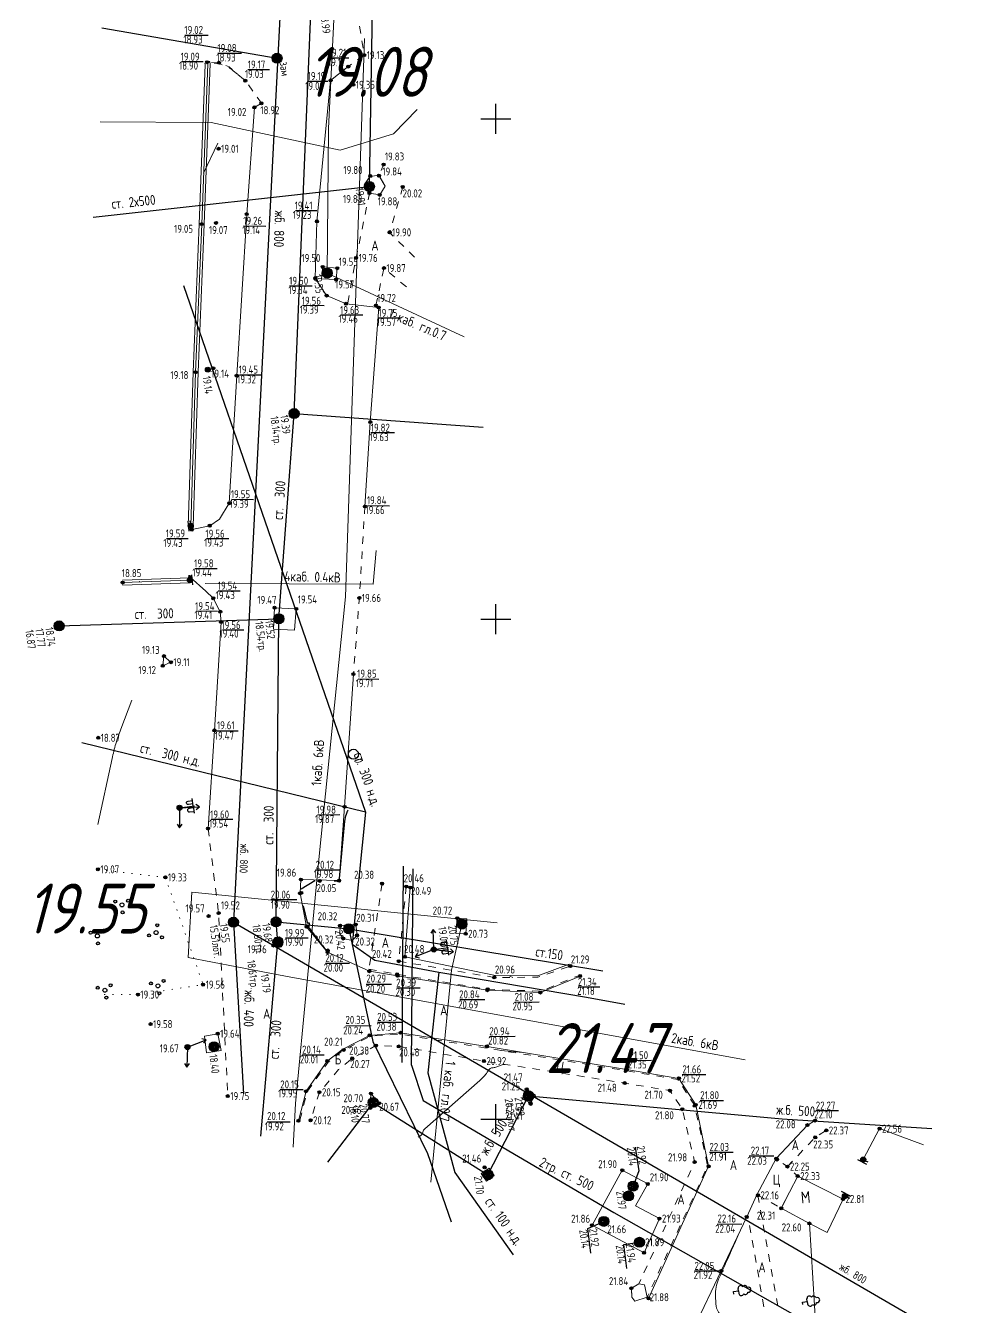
# Model space of a CAD drawing. Header units: metres. Extents: x -2 to 4153, y 0 to 2058.
# Drawn here: x 2545 to 2638.1, y 1587.5 to 1715.6 of the extents above; entities that cross this region are included whole.
import ezdxf

# ---------------------------------------------------------------- set-up
doc = ezdxf.new("R2010")
doc.units = ezdxf.units.M
doc.linetypes.add('g5_01_5x1_5', pattern=[1.5, 0.75, -0.75])
doc.linetypes.add('g5_366', pattern=[0.85, 0.1, -0.75])
for name, color, linetype, transparency in [('02_Сетка', 7, 'Continuous', 0.65), ('03_Здания и строения', 7, 'Continuous', 0.65), ('06_Инженерно-технические сооружения', 7, 'Continuous', 0.65), ('07_Объекты электропередачи', 7, 'Continuous', 0.65), ('10_Границы покрытий и угодий', 7, 'Continuous', 0.65), ('13_Растительность', 7, 'Continuous', 0.65), ('14_Ограждения', 7, 'Continuous', 0.65), ('19_Горизонтали', 7, 'Continuous', 0.65), ('30_Канализация', 7, 'Continuous', 0.65), ('31_Водопровод', 7, 'Continuous', 0.65), ('32_Теплосеть', 7, 'Continuous', 0.65), ('33_Газопровод', 7, 'Continuous', 0.65), ('35_Телефон', 7, 'Continuous', 0.65), ('37_Кабель низкого напряжения', 7, 'Continuous', 0.65), ('38_Кабели высокого напряжения', 7, 'Continuous', 0.65), ('44_Крышки колодцев', 7, 'Continuous', 0.65), ('45_Номера колодцев', 7, 'Continuous', 0.65), ('61_Отметки высоты поверхности', 7, 'Continuous', 0.65)]:
    doc.layers.add(name, color=color, linetype=linetype, transparency=transparency)
doc.layers.add('Вспомогательный текст', color=7, linetype='Continuous', plot=False)
doc.styles.add('LIKE11', font='GOST_0.TTF')
doc.styles.add('LIKE14', font='GOST_0.TTF')
doc.styles.add('LIKE17', font='GOST_0.TTF')
doc.styles.add('LIKE32', font='GOST_0.TTF')
doc.styles.add('Line_GUGK', font='GOST_0.TTF')
doc.styles.get("Standard").update_dxf_attribs({"font": '', "oblique": 15})
doc.styles.get('Standard').set_extended_font_data('GOST_type_A')
doc.linetypes.add('g5_119_1', pattern='A,4,-1,[31,GUGK_2005.shx,S=0.1,R=0,X=0,Y=0],0.35,[31,GUGK_2005.shx,S=0.08,R=0,X=0,Y=0],3.3,[31,GUGK_2005.shx,S=0.08,R=180,X=0,Y=0],0.35,[31,GUGK_2005.shx,S=0.1,R=180,X=0,Y=0],-1', length=10)
doc.linetypes.add('g5_119_3', pattern='A,4,-1,[31,GUGK_2005.shx,S=0.1,R=0,X=0,Y=0],4,[31,GUGK_2005.shx,S=0.1,R=180,X=0,Y=0],-1', length=10)
doc.linetypes.add('g5_121_kl', pattern='A,4,-0.4,["Кл",Line_GUGK,S=1,R=0,X=0,Y=-0.5],-2.2,12', length=18.6)
doc.linetypes.add('g5_122_g', pattern='A,1,-1,1.5,-0.4,["Г",Line_GUGK,S=1,R=0,X=0,Y=-0.5],-1.5,1.5,-1,4,-1,4,-1,3', length=20.9)
doc.linetypes.add('g5_122_k', pattern='A,1,-1,1.5,-0.4,["К",Line_GUGK,S=1,R=0,X=0,Y=-0.5],-1.5,1.5,-1,4,-1,4,-1,3', length=20.9)
doc.linetypes.add('g5_122_kl', pattern='A,1,-1,1.5,-0.4,["Кл",Line_GUGK,S=1,R=0,X=0,Y=-0.5],-2.4,1.5,-1,4,-1,4,-1,3', length=21.8)
doc.linetypes.add('g5_122_t', pattern='A,1,-1,1.5,-0.4,["Т",Line_GUGK,S=1,R=0,X=0,Y=-0.5],-1.5,1.5,-1,4,-1,4,-1,3', length=20.9)
doc.linetypes.add('g5_122_v', pattern='A,1,-1,1.5,-0.4,["В",Line_GUGK,S=1,R=0,X=0,Y=-0.5],-1.5,1.5,-1,4,-1,4,-1,3', length=20.9)
doc.linetypes.add('g5_133_t', pattern='A,2,[27,GUGK_2005.shx,S=0.4,R=0,X=0,Y=0],2,-1,2,[27,GUGK_2005.shx,S=0.4,R=0,X=0,Y=0],2,-1,2,[27,GUGK_2005.shx,S=0.4,R=0,X=0,Y=0],2,-0.1,["V",Line_GUGK,S=1,R=0,X=0,Y=-0.5],-1', length=15.1)
doc.linetypes.add('g5_397_1', pattern='A,0,-0.625,[39,GUGK_2005.shx,S=0.5,R=0,X=0.5,Y=0],-1.25,[24,GUGK_2005.shx,S=0.5,R=0,X=0.5,Y=0],-0.625', length=2.5)
doc.linetypes.add('g5_474_1a', pattern='A,1,-0.25,[28,GUGK_2005.shx,S=1,R=0,X=0,Y=0],-0.25,1', length=2.5)

# ---------------------------------------------------------------- blocks, each defined once
blk = doc.blocks.new('g5_395_1')
h = blk.add_hatch(color=0)
h.paths.add_polyline_path([(-0.15, 0.75, 1), (0.15, 0.75, 1)])
h.paths.add_polyline_path([(-0.5, -0.37, 1), (-0.8, -0.37, 1)])
h.paths.add_polyline_path([(0.8, -0.37, 1), (0.5, -0.37, 1)])
at = {"color": 0}
for centre, radius in [((0, 0), 0.2), ((0, 0.75), 0.15), ((-0.65, -0.37), 0.15), ((0.65, -0.37), 0.15)]:
    blk.add_circle(centre, radius, dxfattribs=at)
blk = doc.blocks.new('g5_115_1')
at = {"color": 0}
for points in [[(0, 0), (2, 0)], [(1.65, -0.25), (2, 0), (1.65, 0.25)]]:
    blk.add_lwpolyline(points, dxfattribs=at)
blk = doc.blocks.new('g5_117t')
h = blk.add_hatch(color=255)
h.paths.add_polyline_path([(-0.04, -0.04), (-0.46, -0.04, 0.367426), (-0.04, -0.46)])
h.paths.add_polyline_path([(0.04, -0.46, 0.367426), (0.46, -0.04), (0.04, -0.04)])
h.paths.add_polyline_path([(0.46, 0.04, 0.921954), (-0.46, 0.04)])
at = {"color": 0}
for points in [[(-0.5, 0), (0.5, 0)], [(0, -0.5), (0, 0)]]:
    blk.add_lwpolyline(points, dxfattribs=at)
blk.add_circle((0, 0), 0.5, dxfattribs=at)
blk = doc.blocks.new('g5_117sv')
h = blk.add_hatch(color=255)
h.paths.add_polyline_path([(-0.04, 0.46, 0.390634), (-0.46, 0, 0.11106), (-0.42, -0.2), (-0.04, 0.02)])
h.paths.add_polyline_path([(0.04, 0.02), (0.42, -0.2, 0.11106), (0.46, 0, 0.390634), (0.04, 0.46)])
h.paths.add_polyline_path([(-0.38, -0.26, 0.524447), (0.38, -0.26), (0, -0.04)])
at = {"color": 0}
for points in [[(0, 0.5), (0, 0)], [(0, 0), (-0.43, -0.25)], [(0.43, -0.25), (0, 0)]]:
    blk.add_lwpolyline(points, dxfattribs=at)
blk.add_circle((0, 0), 0.5, dxfattribs=at)
blk = doc.blocks.new('g5_117v')
h = blk.add_hatch(color=255)
h.paths.add_polyline_path([(-0.46, 0.04), (0.46, 0.04, 0.921954)])
h.paths.add_polyline_path([(0.46, -0.04), (-0.46, -0.04, 0.921954)])
at = {"color": 0}
blk.add_line((-0.5, 0), (0.5, 0), dxfattribs=at)
blk.add_circle((0, 0), 0.5, dxfattribs=at)
blk = doc.blocks.new('g5_110_1e')
h = blk.add_hatch(color=255)
edge = h.paths.add_edge_path()
edge.add_arc((0, 0), 0.212, 0, 360)
at = {"color": 0}
for p, q in [((0, 1.38), (-0.75, 1.38)), ((0, 0.25), (0, 1.5)), ((0, 1.38), (0.75, 1.38))]:
    blk.add_line(p, q, dxfattribs=at)
for points in [[(-0.2, 1.38), (-0.2, 0.93, -1.040016), (-0.55, 0.93), (-0.55, 1.38)], [(0.2, 1.38), (0.2, 0.93, 1.040016), (0.55, 0.93), (0.55, 1.38)]]:
    blk.add_lwpolyline(points, format="xyb", dxfattribs=at)
blk.add_circle((0, 0), 0.25, dxfattribs=at)
blk = doc.blocks.new('g5_474c_2')
h = blk.add_hatch(color=0)
edge = h.paths.add_edge_path()
edge.add_arc((0, 0), 0.25, 0, 360)
at = {"color": 0}
blk.add_line((0, -0.25), (0, -0.5), dxfattribs=at)
blk.add_lwpolyline([(0.25, -0.5), (0.25, 0.5)], dxfattribs=at)
blk.add_circle((0, 0), 0.25, dxfattribs=at)
blk = doc.blocks.new('g5_474c_1')
h = blk.add_hatch(color=0)
edge = h.paths.add_edge_path()
edge.add_arc((0, 0), 0.25, 0, 360)
at = {"color": 0}
blk.add_line((0, 0.25), (0, 0.5), dxfattribs=at)
blk.add_lwpolyline([(0.25, -0.5), (0.25, 0.5)], dxfattribs=at)
blk.add_circle((0, 0), 0.25, dxfattribs=at)
blk = doc.blocks.new('g5_106_1a')
h = blk.add_hatch(color=255)
edge = h.paths.add_edge_path()
edge.add_arc((0, 0), 0.212, 0, 360)
at = {"color": 0}
blk.add_circle((0, 0), 0.25, dxfattribs=at)
blk = doc.blocks.new('g5_117b')
h = blk.add_hatch(color=255)
edge = h.paths.add_edge_path(flags=16)
edge.add_arc((0, 0), 0.113, 0, 360)
edge = h.paths.add_edge_path()
edge.add_arc((0, 0), 0.463, 0, 360)
h = blk.add_hatch(color=0)
edge = h.paths.add_edge_path()
edge.add_arc((0, 0), 0.075, 0, 360)
at = {"color": 0}
for radius in [0.5, 0.075]:
    blk.add_circle((0, 0), radius, dxfattribs=at)
blk = doc.blocks.new('g5_117kb')
h = blk.add_hatch(color=255)
h.paths.add_polyline_path([(0.04, 0.04), (0.46, 0.04, 0.367426), (0.04, 0.46)])
h.paths.add_polyline_path([(-0.04, 0.46, 0.367426), (-0.46, 0.04), (-0.04, 0.04)])
h.paths.add_polyline_path([(-0.04, -0.04), (-0.46, -0.04, 0.367426), (-0.04, -0.46)])
h.paths.add_polyline_path([(0.04, -0.46, 0.367426), (0.46, -0.04), (0.04, -0.04)])
at = {"color": 0}
for points in [[(-0.5, 0), (0.5, 0)], [(0, 0.5), (0, -0.5)]]:
    blk.add_lwpolyline(points, dxfattribs=at)
blk.add_circle((0, 0), 0.5, dxfattribs=at)
blk = doc.blocks.new('g5_388_1')
at = {"color": 0}
blk.add_lwpolyline([(0, 0.5), (0.26, 0.5, 0.798042), (0.36, 0.97, 0.636328), (0.23, 1.41, 0.533064), (0, 1.75, 0.533064), (-0.23, 1.41, 0.636328), (-0.36, 0.97, 0.798042), (-0.26, 0.5)], format="xyb", dxfattribs=at)
for points in [[(0, 0.5), (-0.26, 0.5)], [(0.25, 0), (0, 0), (0, 0.5)]]:
    blk.add_lwpolyline(points, dxfattribs=at)
blk = doc.blocks.new('g5_311_2_1')
h = blk.add_hatch(color=0)
edge = h.paths.add_edge_path()
edge.add_arc((0, 0), 0.5, 0, 360.0003)
at = {"color": 0}
blk.add_circle((0, 0), 0.5, dxfattribs=at)
at = {"style": 'LIKE11', "flags": 8}
for tag, p in [('Отметка', (1, 0)), ('Высота опоры', (-7.75, -2.8))]:
    blk.add_attdef(tag, p, '', height=1.6, dxfattribs=at)
blk = doc.blocks.new('g5_012')
at = {"color": 92}
for points in [[(0, -1.5), (0, 1.5)], [(-1.5, 0), (1.5, 0)]]:
    blk.add_lwpolyline(points, dxfattribs=at)
blk = doc.blocks.new('g5_330')
blk.add_hatch(color=0).paths.add_polyline_path([(0.15, 0, 1), (-0.15, 0, 1)])
at = {"color": 0}
blk.add_circle((0, 0), 0.15, dxfattribs=at)
blk = doc.blocks.new('g5_117kl')
h = blk.add_hatch(color=255)
h.paths.add_polyline_path([(0.42, 0.2, 0.633652), (-0.42, 0.2)])
h.paths.add_polyline_path([(-0.45, 0.12, 0.067116), (-0.46, 0, 0.067116), (-0.45, -0.12), (0.45, -0.12, 0.067116), (0.46, 0, 0.067116), (0.45, 0.12)])
h.paths.add_polyline_path([(-0.42, -0.2, 0.633652), (0.42, -0.2)])
at = {"color": 0}
for p, q in [((-0.47, 0.16), (0.47, 0.16)), ((-0.47, -0.16), (0.47, -0.16))]:
    blk.add_line(p, q, dxfattribs=at)
blk.add_circle((0, 0), 0.5, dxfattribs=at)

msp = doc.modelspace()

# ---------------------------------------------------------------- linework, layer by layer
at = {"layer": '03_Здания и строения', "color": 7, "linetype": 'Continuous', "lineweight": 20, "flags": 128}
msp.add_lwpolyline([(2620.562, 1597.354), (2623.389, 1595.845), (2625.161, 1594.95), (2626.744, 1598.286), (2622.212, 1600.575), (2620.562, 1597.354)], dxfattribs=at)
at = {"layer": '06_Инженерно-технические сооружения', "color": 7, "linetype": 'Continuous', "lineweight": 20, "flags": 128}
for points in [[(2578.865, 1699.681), (2579.389, 1698.841), (2580.426, 1698.675), (2580.96, 1699.557), (2580.344, 1700.599), (2579.471, 1700.559), (2578.865, 1699.681)], [(2574.605, 1690.282), (2574.726, 1691.465), (2576.165, 1691.337), (2576.063, 1690.197), (2574.605, 1690.282)], [(2569.805, 1655.252), (2569.906, 1657.399), (2572.065, 1657.288), (2571.899, 1655.161), (2569.805, 1655.252)], [(2558.729, 1651.598), (2558.832, 1652.557), (2559.538, 1651.955), (2558.729, 1651.598)], [(2589.015, 1624.804), (2588.037, 1624.84), (2588.172, 1626.362), (2589.143, 1626.3), (2589.015, 1624.804)], [(2578.029, 1625.721), (2578.15, 1624.646), (2577.664, 1624.127), (2576.772, 1624.326), (2576.435, 1624.796), (2576.451, 1625.616), (2578.029, 1625.721)], [(2570.357, 1624.499), (2570.692, 1624.289), (2570.612, 1623.501), (2570.152, 1623.395), (2569.787, 1623.623), (2569.729, 1624.083), (2569.953, 1624.434), (2570.357, 1624.499)], [(2563.106, 1612.908), (2562.913, 1614.573), (2564.218, 1614.815), (2564.553, 1613.125), (2563.106, 1612.908)], [(2579.479, 1607.397), (2579.542, 1608.829), (2580.361, 1607.863), (2579.479, 1607.397)], [(2595.131, 1609.192), (2594.663, 1608.313), (2595.465, 1607.9), (2596.004, 1608.679), (2595.131, 1609.192)], [(2591.349, 1601.356), (2591.857, 1600.627), (2591.111, 1600.069), (2590.549, 1600.83), (2591.349, 1601.356)], [(2606.851, 1592.916), (2601.678, 1595.662), (2604.672, 1601.159), (2607.219, 1599.787), (2605.984, 1597.608), (2608.385, 1596.333), (2606.851, 1592.916)], [(2605.579, 1589.367), (2605.643, 1588.456), (2605.926, 1588.071), (2607.158, 1588.47), (2606.903, 1589.692), (2606.341, 1589.82), (2605.579, 1589.367)]]:
    msp.add_lwpolyline(points, dxfattribs=at)
at = {"layer": '10_Границы покрытий и угодий', "color": 7, "linetype": 'g5_01_5x1_5', "lineweight": 20, "flags": 128}
for points in [[(2577.325, 1733.777), (2577.609, 1733.509), (2578.823, 1732.736), (2580.996, 1732.16), (2581.141, 1721.437), (2578.872, 1721.282), (2577.742, 1721.3), (2578.01, 1718.069), (2578.864, 1712.641), (2577.276, 1711.503)], [(2568.589, 1707.828), (2566.98, 1710.089), (2565.354, 1711.46), (2564.352, 1711.875), (2563.155, 1711.932)], [(2577.222, 1687.89), (2578.059, 1692.373), (2579.389, 1698.841), (2580.426, 1698.675), (2580.96, 1699.557), (2580.344, 1700.599), (2580.805, 1701.709)], [(2582.725, 1699.466), (2581.408, 1694.927), (2584.353, 1691.982)], [(2580.038, 1687.605), (2580.845, 1691.35), (2583.442, 1689.171)], [(2578.931, 1667.521), (2578.381, 1658.383), (2577.794, 1650.763)], [(2563.26, 1635.32), (2564.31, 1626.867), (2565.227, 1608.574)], [(2580.658, 1629.817), (2579.342, 1621.248)], [(2583.064, 1629.527), (2582.326, 1622.058), (2591.873, 1620.438), (2596.226, 1620.454), (2599.485, 1621.576)], [(2579.342, 1621.248), (2582.156, 1620.745), (2591.228, 1619.249), (2596.493, 1619.058), (2600.379, 1620.644)], [(2572.443, 1606.17), (2573.157, 1609.002), (2575.254, 1611.959), (2576.815, 1613.196), (2579.537, 1614.585), (2582.575, 1614.741), (2591.089, 1613.372), (2605.044, 1611.118), (2610.229, 1610.227), (2611.92, 1607.617), (2613.212, 1601.587), (2607.158, 1588.47)], [(2605.643, 1588.456), (2605.579, 1589.367), (2606.341, 1589.82), (2611.91, 1601.979), (2610.669, 1607.267), (2609.439, 1609.127), (2604.917, 1609.873), (2590.836, 1612.08), (2582.329, 1613.542), (2580.03, 1613.616), (2577.666, 1612.349), (2576.308, 1611.22), (2574.391, 1608.957), (2573.504, 1606.157)], [(2621.185, 1601.528), (2623.962, 1604.447), (2625.071, 1605.135)], [(2618.235, 1598.659), (2620.562, 1597.354), (2622.212, 1600.575), (2621.185, 1601.528), (2620.147, 1602.233)], [(2618.235, 1598.659), (2621.606, 1580.068)], [(2620.15, 1580.138), (2617.256, 1596.4)]]:
    msp.add_lwpolyline(points, dxfattribs=at)
at = {"layer": '10_Границы покрытий и угодий', "color": 7, "linetype": 'Continuous', "lineweight": 20, "flags": 128}
for points in [[(2577.276, 1711.503), (2575.509, 1710.112), (2574.137, 1696.024), (2573.974, 1690.332), (2575.113, 1688.603), (2577.058, 1687.794), (2580.328, 1687.411), (2579.476, 1675.952), (2578.931, 1667.521)], [(2568.589, 1707.828), (2567.889, 1707.423), (2567.131, 1696.749), (2566.115, 1680.6), (2565.377, 1667.849), (2564.393, 1666.253), (2563.416, 1665.602), (2561.629, 1665.203)], [(2561.471, 1660.467), (2563.036, 1659.063), (2563.773, 1658.342), (2564.479, 1656.989), (2564.55, 1655.96), (2563.888, 1645.137), (2563.26, 1635.32)], [(2577.794, 1650.763), (2576.899, 1637.494), (2576.347, 1630.117), (2572.547, 1630.218), (2572.453, 1628.857), (2573.098, 1625.506), (2575.205, 1622.955), (2579.385, 1621.057), (2582.199, 1620.608), (2591.189, 1619.157), (2596.487, 1618.931), (2600.455, 1620.575)], [(2572.289, 1606.11), (2573.048, 1609.065), (2575.179, 1612.08), (2576.715, 1613.269), (2579.401, 1614.649), (2582.511, 1614.901), (2591.146, 1613.544), (2605.109, 1611.232)], [(2605.109, 1611.232), (2610.343, 1610.35), (2612.022, 1607.695), (2613.307, 1601.553), (2607.304, 1588.347)], [(2611.845, 1585.439), (2614.576, 1591.097), (2617.119, 1596.491), (2618.139, 1598.699), (2620.073, 1602.324), (2623.186, 1605.671), (2623.944, 1606.133)]]:
    msp.add_lwpolyline(points, dxfattribs=at)
at = {"layer": '10_Границы покрытий и угодий', "color": 7, "linetype": 'g5_366', "lineweight": 20, "flags": 128}
msp.add_lwpolyline([(2552.238, 1631.245), (2558.987, 1630.443), (2562.764, 1619.719), (2556.234, 1618.721), (2552.16, 1618.721)], dxfattribs=at)
at = {"layer": '13_Растительность', "color": 92, "linetype": 'g5_397_1', "lineweight": 20, "flags": 128}
msp.add_lwpolyline([(2583.471, 1629.423), (2582.931, 1622.501), (2592.011, 1620.644), (2596.225, 1620.608), (2599.375, 1621.754)], dxfattribs=at)
at = {"layer": '14_Ограждения', "color": 7, "linetype": 'Continuous', "lineweight": 20, "flags": 128}
for points in [[(2561.781, 1665.565), (2562.264, 1680.939), (2562.877, 1695.741), (2563.475, 1711.816), (2563.386, 1712.029)], [(2561.281, 1665.581), (2561.764, 1680.957), (2562.377, 1695.761), (2562.971, 1711.724), (2562.925, 1711.835)], [(2554.691, 1660.161), (2561.427, 1660.4)], [(2554.709, 1659.661), (2561.445, 1659.9)]]:
    msp.add_lwpolyline(points, dxfattribs=at)
at = {"layer": '14_Ограждения', "color": 7, "linetype": 'g5_474_1a', "lineweight": 20, "flags": 128}
for points in [[(2561.531, 1665.573), (2562.014, 1680.948), (2562.627, 1695.751), (2563.223, 1711.77), (2563.155, 1711.932)], [(2554.7, 1659.911), (2561.436, 1660.15)], [(2634.804, 1603.716), (2630.394, 1605.321), (2628.766, 1602.229)], [(2626.744, 1598.286), (2626.939, 1598.583)], [(2623.389, 1595.845), (2624.227, 1582.172), (2640.294, 1582.515), (2656.713, 1582.976), (2659.354, 1589.198)]]:
    msp.add_lwpolyline(points, dxfattribs=at)
at = {"layer": '19_Горизонтали', "color": 32, "linetype": 'Continuous', "lineweight": 20, "flags": 128}
for points, elevation in [([(2563.866, 1711.83), (2564.145, 1711.817, -0.077201), (2564.506, 1711.745), (2564.681, 1711.68)], 19), ([(2566.19, 1710.755), (2565.759, 1711.089, -0.0055652), (2565.474, 1711.315), (2565.333, 1711.43)], 19), ([(2552.248, 1635.742), (2553.66, 1642.315, -0.0170954), (2554.031, 1643.798), (2554.031, 1643.798, -0.0217682), (2554.517, 1645.246), (2555.631, 1648.144)], 19), ([(2593.527, 1620.631), (2593.444, 1620.607, 0.7233739), (2593.442, 1620.553), (2593.735, 1620.445)], 21), ([(2584.25, 1604.46), (2584.521, 1604.636, 0.2032382), (2584.741, 1604.963), (2584.741, 1604.963, -0.1657267), (2584.943, 1605.315), (2590.43, 1610.147, 0.0540772), (2591.174, 1610.96), (2591.396, 1611.263, -0.2379592), (2591.679, 1611.407), (2591.679, 1611.407, 0.0895293), (2592.024, 1611.471), (2592.815, 1611.77)], 21), ([(2616.265, 1594.679), (2615.889, 1593.815, -0.0036894), (2615.125, 1592.094), (2615.003, 1591.824, 0.0031448), (2614.309, 1590.265), (2614.309, 1590.265, 0.1131679), (2614, 1588.631), (2614.032, 1587.799, 0.1325313), (2614.286, 1586.983), (2614.286, 1586.983, -0.1412954), (2614.525, 1586.166), (2614.532, 1584.166)], 22)]:
    msp.add_lwpolyline(points, format="xyb", dxfattribs=dict(at, elevation=elevation))
for points, elevation in [([(2562.793, 1700.843), (2564.233, 1703.859)], 19), ([(2556.419, 1659.972), (2556.404, 1660.051)], 19), ([(2594.723, 1612.92), (2592.527, 1613.14)], 21), ([(2613.105, 1602.136), (2613.036, 1602.41)], 22)]:
    msp.add_lwpolyline(points, dxfattribs=dict(at, elevation=elevation))
at = {"layer": '19_Горизонтали', "color": 32, "linetype": 'Continuous', "lineweight": 30, "elevation": 20, "flags": 128}
for points in [[(2575.865, 1630.11), (2576.115, 1630.102, 0.3954921), (2576.389, 1630.343), (2576.932, 1636.062, -0.0631539), (2577.09, 1636.765), (2577.199, 1637.067, -0.1436753), (2577.246, 1637.131), (2577.279, 1637.156)], [(2572.771, 1627.589), (2573.17, 1625.916, 0.6042801), (2573.298, 1625.883), (2573.298, 1625.883, -0.7361696), (2573.374, 1625.848), (2573.33, 1625.513, 0.1120738), (2573.339, 1625.415), (2573.339, 1625.415, 0.0845651), (2573.386, 1625.327), (2574.498, 1623.875, -0.0001406), (2574.942, 1623.295), (2575.163, 1623.005)]]:
    msp.add_lwpolyline(points, format="xyb", dxfattribs=at)
for points in [[(2572.56, 1629.308), (2573.931, 1630.122)], [(2573.324, 1625.463), (2573.323, 1625.478)]]:
    msp.add_lwpolyline(points, dxfattribs=at)
at = {"layer": '30_Канализация', "color": 32, "linetype": 'g5_122_kl', "lineweight": 30, "flags": 128}
for points in [[(2573.205, 1770.447), (2565.789, 1625.953), (2660.178, 1571.132), (2816.617, 1488.592), (2949.954, 1381.6), (3024.481, 1321.008), (3045.266, 1304.235), (3096.516, 1320.248), (3183.384, 1424.575), (3235.906, 1417.46), (3257.899, 1413.341), (3277.77, 1408.372)], [(2552.616, 1715.371), (2570.152, 1712.336)]]:
    msp.add_lwpolyline(points, dxfattribs=at)
at = {"layer": '30_Канализация', "color": 32, "linetype": 'g5_121_kl', "lineweight": 30, "flags": 128}
msp.add_lwpolyline([(2565.789, 1625.953), (2566.787, 1608.808)], dxfattribs=at)
at = {"layer": '30_Канализация', "color": 32, "linetype": 'g5_122_k', "lineweight": 30, "flags": 128}
for points in [[(2579.766, 1607.93), (2591.234, 1600.707), (2595.289, 1608.604), (2620.671, 1606.294), (2635.628, 1605.332)], [(2579.766, 1607.93), (2575.2, 1601.969)]]:
    msp.add_lwpolyline(points, dxfattribs=at)
at = {"layer": '31_Водопровод', "color": 4, "linetype": 'g5_122_v', "lineweight": 30, "flags": 128}
for points in [[(2568.541, 1604.576), (2570.237, 1623.959), (2570.05, 1625.991), (2570.328, 1656.294), (2571.855, 1676.807), (2573.568, 1717.656), (2575.803, 1760.016), (2578.19, 1820.629), (2578.782, 1829.777)], [(2571.855, 1676.807), (2590.747, 1675.443)], [(2548.359, 1655.584), (2570.328, 1656.294)], [(2570.05, 1625.991), (2577.314, 1625.305), (2579.733, 1614.025), (2585.188, 1602.82), (2587.562, 1595.994)], [(2577.314, 1625.305), (2602.719, 1621.103)]]:
    msp.add_lwpolyline(points, dxfattribs=at)
at = {"layer": '32_Теплосеть', "color": 5, "linetype": 'g5_122_t', "lineweight": 30, "flags": 128}
for points in [[(2579.382, 1699.511), (2579.795, 1723.177)], [(2551.767, 1696.446), (2579.382, 1699.511)], [(2582.77, 1631.572), (2582.624, 1611.928)], [(2583.607, 1611.665), (2583.771, 1631.28)], [(2583.607, 1611.665), (2584.777, 1608.149), (2603.842, 1596.923), (2641.478, 1575.565), (2679.041, 1554.869), (2698.607, 1544.923), (2742.664, 1522.051), (2769.974, 1507.975), (2785.903, 1499.178), (2797.518, 1493.999), (2800.099, 1497.556)]]:
    msp.add_lwpolyline(points, dxfattribs=at)
at = {"layer": '33_Газопровод', "color": 132, "linetype": 'g5_122_g', "lineweight": 30, "flags": 128}
for points in [[(2560.812, 1689.607), (2579.005, 1636.967), (2550.622, 1643.896)], [(2579.005, 1636.967), (2577.667, 1623.779), (2579.945, 1622.164), (2586.323, 1620.961), (2585.218, 1610.894), (2587.93, 1600.921), (2593.762, 1592.698)], [(2586.323, 1620.961), (2601.081, 1618.457), (2604.937, 1617.777)]]:
    msp.add_lwpolyline(points, dxfattribs=at)
at = {"layer": '35_Телефон', "color": 6, "linetype": 'g5_133_t', "lineweight": 20, "flags": 128}
for points in [[(2588.858, 1684.484), (2575.169, 1690.855), (2575.299, 1705.296), (2575.859, 1716.869), (2568.201, 1716.884)], [(2588.643, 1625.771), (2587.599, 1621.163), (2585.52, 1599.979)]]:
    msp.add_lwpolyline(points, dxfattribs=at)
at = {"layer": '37_Кабель низкого напряжения', "color": 1, "linetype": 'g5_119_3', "lineweight": 20, "flags": 128}
for points in [[(2584.166, 1707.22), (2581.784, 1704.768), (2576.459, 1703.157), (2563.578, 1705.902), (2552.471, 1705.981)], [(2562.977, 1659.809), (2579.769, 1659.739), (2580.049, 1663.125)]]:
    msp.add_lwpolyline(points, dxfattribs=at)
at = {"layer": '38_Кабели высокого напряжения', "color": 1, "linetype": 'g5_119_1', "lineweight": 20, "flags": 128}
for points in [[(2578.901, 1714.306), (2576.984, 1658.481), (2574.326, 1632.241), (2572.001, 1607.827), (2571.765, 1603.476)], [(2616.97, 1612.204), (2571.008, 1620.58), (2561.261, 1622.428), (2561.635, 1628.967), (2592.151, 1625.884)]]:
    msp.add_lwpolyline(points, dxfattribs=at)
at = {"layer": '45_Номера колодцев', "flags": 128}
for points in [[(2605.953, 1603.471), (2606.325, 1601.116), (2605.748, 1599.573)], [(2601.543, 1592.859), (2601.234, 1595.352), (2602.825, 1596.053)], [(2605.143, 1591.35), (2604.834, 1593.724), (2606.39, 1593.959)]]:
    msp.add_lwpolyline(points, dxfattribs=at)
at = {"layer": '61_Отметки высоты поверхности', "flags": 128}
for points in [[(2560.941, 1714.647), (2563.267, 1714.647)], [(2560.59, 1711.993), (2562.768, 1711.998)], [(2564.22, 1712.855), (2566.595, 1712.848)], [(2575.372, 1712.371), (2577.316, 1712.365)], [(2567.232, 1711.209), (2569.391, 1711.214)], [(2573.279, 1710.04), (2575.236, 1710.044)], [(2571.982, 1697.114), (2574.117, 1697.114)], [(2566.811, 1695.577), (2569.029, 1695.545)], [(2571.41, 1689.575), (2573.674, 1689.567)], [(2572.699, 1687.633), (2574.853, 1687.622)], [(2576.527, 1686.685), (2578.73, 1686.692)], [(2580.345, 1686.368), (2582.514, 1686.376)], [(2566.382, 1680.693), (2568.527, 1680.683)], [(2579.525, 1674.906), (2581.887, 1674.919)], [(2565.596, 1668.237), (2567.794, 1668.232)], [(2579.185, 1667.617), (2581.406, 1667.6)], [(2559.096, 1664.303), (2561.28, 1664.303)], [(2563.105, 1664.318), (2565.338, 1664.324)], [(2561.95, 1661.321), (2564.165, 1661.321)], [(2564.271, 1659.088), (2566.467, 1659.096)], [(2562.049, 1657.077), (2564.205, 1657.064)], [(2564.684, 1655.197), (2566.84, 1655.205)], [(2578.255, 1650.277), (2580.344, 1650.27)], [(2564.139, 1645.098), (2566.273, 1645.083)], [(2574.189, 1636.701), (2576.415, 1636.716)], [(2563.567, 1636.254), (2565.718, 1636.254)], [(2573.997, 1631.21), (2576.349, 1631.205)], [(2569.528, 1628.215), (2572.121, 1628.215)], [(2570.988, 1624.401), (2573.263, 1624.413)], [(2574.987, 1621.854), (2577.398, 1621.864)], [(2579.061, 1619.774), (2581.588, 1619.781)], [(2582.121, 1619.401), (2584.473, 1619.412)], [(2600.275, 1619.504), (2602.438, 1619.51)], [(2588.419, 1618.225), (2590.917, 1618.225)], [(2593.924, 1617.979), (2596.369, 1617.989)], [(2580.202, 1615.967), (2582.598, 1615.981)], [(2577.043, 1615.611), (2579.56, 1615.624), (2579.563, 1615.624)], [(2591.379, 1614.534), (2593.961, 1614.55)], [(2572.674, 1612.702), (2574.867, 1612.702)], [(2605.387, 1612.145), (2607.593, 1612.152)], [(2610.66, 1610.747), (2613.042, 1610.747)], [(2570.47, 1609.223), (2572.752, 1609.235)], [(2612.445, 1608.137), (2614.781, 1608.129)], [(2624.018, 1607.123), (2626.303, 1607.123)], [(2569.153, 1606.014), (2571.458, 1606.014)], [(2613.381, 1602.965), (2615.776, 1602.971)], [(2617.354, 1602.589), (2619.824, 1602.589)], [(2614.175, 1595.778), (2616.627, 1595.791)], [(2611.901, 1591.094), (2614.321, 1591.094)]]:
    msp.add_lwpolyline(points, dxfattribs=at)

# ---------------------------------------------------------------- block references
at = {"layer": '02_Сетка', "color": 92, "linetype": 'Continuous', "lineweight": 15, "ltscale": 0.5}
for p in [(2592.029, 1706.265), (2592.029, 1656.265), (2592.029, 1606.265)]:
    msp.add_blockref('g5_012', p, dxfattribs=at)
at = {"layer": '06_Инженерно-технические сооружения', "color": 7, "linetype": 'Continuous', "lineweight": 20, "rotation": 277.5631784342272}
msp.add_blockref('g5_311_2_1', (2577.792, 1642.754), dxfattribs=at)
at = {"layer": '07_Объекты электропередачи', "color": 7, "linetype": 'Continuous', "lineweight": 20}
for name, p, rotation in [('g5_106_1a', (2563.237, 1681.198, 19.136), 277.5631784342272), ('g5_110_1e', (2560.408, 1637.406, 19.539), 277.5631784342272), ('g5_115_1', (2560.408, 1637.406, 19.539), 2.273270730557599), ('g5_115_1', (2560.408, 1637.406, 19.539), 270.0648874803604), ('g5_115_1', (2585.822, 1623.224, 20.569), 91.9172707554466), ('g5_110_1e', (2585.822, 1623.224, 20.569), 277.5631784342272), ('g5_115_1', (2585.822, 1623.224, 20.569), 201.5957244474592), ('g5_115_1', (2585.822, 1623.224, 20.569), 353.9540631684008), ('g5_115_1', (2561.196, 1613.476, 19.456), 268.3630229052467), ('g5_106_1a', (2561.196, 1613.476, 19.456), 277.5631784342272), ('g5_115_1', (2561.196, 1613.476, 19.456), 21.59572968378675)]:
    msp.add_blockref(name, p, dxfattribs=dict(at, rotation=rotation))
at = {"layer": '10_Границы покрытий и угодий', "color": 7, "linetype": 'Continuous', "lineweight": 20, "ltscale": 0.5}
for p, rotation in [((2554.642, 1627.691), 304.1282429845079), ((2552.186, 1624.584), 304.1282429845079), ((2558.061, 1624.916), 111.5994239055113), ((2552.937, 1619.157), 311.2532504398552), ((2558.239, 1619.594), 311.2532504398552)]:
    msp.add_blockref('g5_395_1', p, dxfattribs=dict(at, rotation=rotation))
at = {"layer": '13_Растительность', "color": 92, "linetype": 'Continuous', "lineweight": 20, "rotation": 277.5631784342272}
for p in [(2615.802, 1589.031, 22.122), (2622.679, 1587.982, 22.527)]:
    msp.add_blockref('g5_388_1', p, dxfattribs=at)
at = {"layer": '14_Ограждения', "color": 7, "linetype": 'Continuous', "lineweight": 20}
for name, p, rotation in [('g5_474c_2', (2561.531, 1665.573, 19.401), 186.5596057623441), ('g5_474c_1', (2561.436, 1660.15, 19.429), 6.559587093009532), ('g5_474c_1', (2628.766, 1602.229, 22.772), 243.3846932614299), ('g5_474c_2', (2626.939, 1598.583, 22.729), 63.38468142228442)]:
    msp.add_blockref(name, p, dxfattribs=dict(at, rotation=rotation))
at = {"layer": '44_Крышки колодцев', "color": 7, "linetype": 'Continuous', "lineweight": 20}
for name, p, rotation in [('g5_117kl', (2570.152, 1712.336), 326.3099380122847), ('g5_117t', (2579.382, 1699.511, 19.908), 277.5631784342272), ('g5_117sv', (2575.169, 1690.855, 19.55), 277.5631784342272), ('g5_117v', (2571.855, 1676.807, 19.393), 277.5631784342272), ('g5_117v', (2570.328, 1656.294, 19.518), 277.5631784342272), ('g5_117v', (2548.359, 1655.584, 18.739), 277.5631784342272), ('g5_117kl', (2565.789, 1625.953, 19.552), 326.3099380122847), ('g5_117v', (2570.05, 1625.991, 19.681), 277.5631784342272), ('g5_117sv', (2588.643, 1625.771, 20.748), 277.5631784342272), ('g5_117v', (2577.314, 1625.305, 20.416), 277.5631784342272), ('g5_117v', (2570.237, 1623.959, 19.789), 277.5631784342272), ('g5_117b', (2563.851, 1613.511, 19.652), 277.5631784342272), ('g5_117kb', (2579.766, 1607.93, 20.768), 277.5631784342272), ('g5_117kb', (2595.289, 1608.604, 21.489), 277.5631784342272), ('g5_117kb', (2591.234, 1600.707, 21.7), 277.5631784342272), ('g5_117t', (2605.748, 1599.573, 21.917), 277.5631784342272), ('g5_117t', (2605.297, 1598.591, 21.97), 277.5631784342272), ('g5_117t', (2602.825, 1596.053, 21.915), 277.5631784342272), ('g5_117t', (2606.39, 1593.959, 21.936), 277.5631784342272)]:
    msp.add_blockref(name, p, dxfattribs=dict(at, rotation=rotation))
at = {"layer": '61_Отметки высоты поверхности', "color": 7, "linetype": 'Continuous', "lineweight": 20}
for p in [(2563.155, 1711.932, 18.902), (2564.352, 1711.875, 18.935), (2578.864, 1712.641, 19.133), (2577.276, 1711.503, 19.107), (2566.98, 1710.089, 19.034), (2575.509, 1710.112, 19.09), (2577.779, 1709.681, 19.347), (2567.889, 1707.423, 19.015), (2568.589, 1707.828, 18.919), (2564.31, 1703.282, 19.007), (2580.805, 1701.709, 19.831), (2579.471, 1700.559, 19.805), (2580.344, 1700.599, 19.842), (2582.725, 1699.466, 20.018), (2579.389, 1698.841, 19.83), (2580.426, 1698.675, 19.882), (2567.131, 1696.749, 19.136), (2562.627, 1695.751, 19.045), (2564.049, 1695.872, 19.066), (2574.137, 1696.024, 19.228), (2581.408, 1694.927, 19.905), (2574.726, 1691.465, 19.502), (2576.165, 1691.337, 19.55), (2578.059, 1692.373, 19.757), (2580.845, 1691.35, 19.873), (2573.974, 1690.332, 19.339), (2576.063, 1690.197, 19.568), (2575.113, 1688.603, 19.393), (2577.058, 1687.794, 19.463), (2580.038, 1687.605, 19.723), (2580.328, 1687.411, 19.572), (2563.78, 1681.344, 19.141), (2562.014, 1680.948, 19.178), (2566.115, 1680.6, 19.323), (2579.476, 1675.952, 19.632), (2565.377, 1667.849, 19.393), (2578.931, 1667.521, 19.661), (2561.629, 1665.203, 19.433), (2563.416, 1665.602, 19.429), (2554.7, 1659.911, 18.853), (2561.471, 1660.467, 19.437), (2563.773, 1658.342, 19.428), (2578.381, 1658.383, 19.658), (2564.479, 1656.989, 19.413), (2569.906, 1657.399, 19.473), (2572.065, 1657.288, 19.542), (2564.55, 1655.96, 19.4), (2558.729, 1651.598, 19.117), (2558.832, 1652.557, 19.129), (2559.538, 1651.955, 19.108), (2577.794, 1650.763, 19.706), (2552.268, 1644.396, 18.873), (2563.888, 1645.137, 19.469), (2576.899, 1637.494, 19.873), (2563.26, 1635.32, 19.537), (2552.238, 1631.245, 19.066), (2558.987, 1630.443, 19.327), (2572.547, 1630.218, 19.864), (2574.42, 1630.088, 20.048), (2576.347, 1630.117, 19.984), (2580.658, 1629.817, 20.382), (2572.453, 1628.857, 19.904), (2572.566, 1628.894, 20.062), (2583.064, 1629.527, 20.464), (2583.471, 1629.423, 20.494), (2563.307, 1626.573, 19.574), (2564.31, 1626.867, 19.52), (2588.172, 1626.362, 20.724), (2573.098, 1625.506, 19.901), (2576.451, 1625.616, 20.319), (2578.029, 1625.721, 20.307), (2589.015, 1624.804, 20.727), (2569.787, 1623.623, 19.755), (2576.772, 1624.326, 20.323), (2578.15, 1624.646, 20.325), (2575.205, 1622.955, 20.002), (2575.223, 1623.131, 20.123), (2582.931, 1622.501, 20.476), (2579.385, 1621.057, 20.203), (2582.326, 1622.058, 20.417), (2599.485, 1621.576, 21.293), (2562.764, 1619.719, 19.558), (2582.156, 1620.745, 20.392), (2582.199, 1620.608, 20.3), (2591.873, 1620.438, 20.935), (2600.455, 1620.575, 21.177), (2556.234, 1618.721, 19.298), (2591.189, 1619.157, 20.688), (2591.228, 1619.249, 20.844), (2596.487, 1618.931, 20.946), (2557.504, 1615.77, 19.577), (2564.218, 1614.815, 19.64), (2579.401, 1614.649, 20.24), (2582.511, 1614.901, 20.377), (2576.815, 1613.196, 20.208), (2580.03, 1613.616, 20.381), (2582.329, 1613.542, 20.483), (2591.146, 1613.544, 20.825), (2575.179, 1612.08, 20.01), (2577.666, 1612.349, 20.269), (2590.836, 1612.08, 20.921), (2605.109, 1611.232, 21.346), (2604.917, 1609.873, 21.483), (2610.343, 1610.35, 21.524), (2565.227, 1608.574, 19.747), (2573.048, 1609.065, 19.949), (2574.391, 1608.957, 20.15), (2579.542, 1608.829, 20.695), (2595.115, 1609.265, 21.252), (2595.131, 1609.192, 21.466), (2609.439, 1609.127, 21.702), (2579.479, 1607.397, 20.664), (2580.361, 1607.863, 20.67), (2595.465, 1607.9, 21.485), (2595.527, 1607.796, 21.412), (2610.669, 1607.267, 21.796), (2611.92, 1607.617, 21.804), (2612.022, 1607.695, 21.686), (2572.289, 1606.11, 19.924), (2573.504, 1606.157, 20.125), (2623.186, 1605.671, 22.076), (2623.944, 1606.133, 22.102), (2623.962, 1604.447, 22.354), (2625.071, 1605.135, 22.367), (2630.394, 1605.321, 22.555), (2611.91, 1601.979, 21.982), (2620.073, 1602.324, 22.029), (2620.147, 1602.233, 22.174), (2590.904, 1601.449, 21.457), (2604.672, 1601.159, 21.898), (2613.307, 1601.553, 21.912), (2621.185, 1601.528, 22.25), (2622.212, 1600.575, 22.333), (2607.219, 1599.787, 21.905), (2618.235, 1598.659, 22.161), (2626.744, 1598.286, 22.809), (2617.119, 1596.491, 22.043), (2620.562, 1597.354, 22.311), (2601.629, 1595.664, 21.662), (2608.385, 1596.333, 21.93), (2623.389, 1595.845, 22.605), (2606.851, 1592.916, 21.89), (2614.576, 1591.097, 21.915), (2605.579, 1589.367, 21.84), (2607.304, 1588.347, 21.705)]:
    msp.add_blockref('g5_330', p, dxfattribs=at)

# ---------------------------------------------------------------- texts
at = {"layer": '03_Здания и строения', "color": 7, "linetype": 'Continuous', "lineweight": 15, "style": 'LIKE14'}
msp.add_text('М', height=1.2, rotation=5, dxfattribs=at).set_placement((2622.581, 1597.823))
at = {"layer": '06_Инженерно-технические сооружения', "color": 7, "linetype": 'Continuous', "lineweight": 15, "ltscale": 0.5, "style": 'LIKE11'}
msp.add_text('0', height=0.8, rotation=277.56318, dxfattribs=at).set_placement((2577.858, 1642.259))
at = {"layer": '07_Объекты электропередачи', "color": 7, "linetype": 'Continuous', "lineweight": 15, "ltscale": 0.5, "style": 'LIKE11'}
msp.add_text('19.14', height=0.8, rotation=277.56318, dxfattribs=at).set_placement((2562.71, 1680.499))
at = {"layer": '10_Границы покрытий и угодий', "color": 7, "linetype": 'Continuous', "lineweight": 15, "style": 'LIKE11'}
for s, p in [('А', (2579.582, 1693.106)), ('А', (2580.621, 1623.42)), ('А', (2568.757, 1616.302)), ('А', (2586.457, 1616.635)), ('Б', (2575.914, 1611.745)), ('А', (2621.609, 1603.176)), ('А', (2615.427, 1601.189)), ('Ц', (2619.719, 1599.725)), ('А', (2610.184, 1597.762)), ('А', (2618.284, 1590.964))]:
    msp.add_text(s, height=1, dxfattribs=at).set_placement(p)
msp.add_text('Ц', height=1, rotation=350.26707, dxfattribs=at).set_placement((2598.017, 1611.12))
at = {"layer": '30_Канализация', "color": 42, "linetype": 'Continuous', "lineweight": 20}
for s, height, rotation, style, p in [('жб. 800', 1, 268.30346, 'LIKE32', (2569.935, 1697.109, 12.164)), ('жб. 800', 0.8, 268.30346, 'LIKE11', (2566.486, 1633.798, 12.164)), ('жб. 400', 1, 268.30346, 'LIKE32', (2566.908, 1619.162, 12.164)), ('жб. 800', 0.8, 329.13802, 'LIKE11', (2626.299, 1591.262, 12.164))]:
    msp.add_text(s, height=height, rotation=rotation, dxfattribs=dict(at, style=style)).set_placement(p)
at = {"layer": '30_Канализация', "color": 12, "linetype": 'Continuous', "lineweight": 15, "style": 'LIKE32'}
for rotation, p in [(356.9623, (2620.058, 1606.733)), (57.71117, (2591.17, 1602.565))]:
    msp.add_text('ж.б. 500', height=1, rotation=rotation, dxfattribs=at).set_placement(p)
at = {"layer": '31_Водопровод', "color": 94, "linetype": 'Continuous', "lineweight": 20, "style": 'LIKE32'}
for rotation, p in [(85.74272, (2570.728, 1666.162, 19.443)), (1.45331, (2555.937, 1656.253, -19.443)), (89.47439, (2569.788, 1633.71, 19.626)), (85.74272, (2570.314, 1612.242, 19.443))]:
    msp.add_text('ст.  300', height=1, rotation=rotation, dxfattribs=at).set_placement(p)
at = {"layer": '31_Водопровод', "color": 94, "linetype": 'Continuous', "lineweight": 15, "style": 'LIKE32'}
msp.add_text('ст.150', height=1, rotation=351.16448, dxfattribs=at).set_placement((2595.947, 1622.556))
at = {"layer": '32_Теплосеть', "color": 5, "linetype": 'Continuous', "lineweight": 15, "style": 'LIKE32'}
for s, rotation, p in [('ст. 2х500', 5.82138, (2553.663, 1697.256)), ('2тр. ст. 500', 334.21389, (2596.274, 1601.609))]:
    msp.add_text(s, height=1, rotation=rotation, dxfattribs=at).set_placement(p)
at = {"layer": '33_Газопровод', "color": 132, "linetype": 'Continuous', "lineweight": 20, "style": 'LIKE32'}
msp.add_text('ст.  300 н.д.', height=1, rotation=346.55607, dxfattribs=at).set_placement((2556.395, 1642.935, 19.443))
at = {"layer": '33_Газопровод', "color": 132, "linetype": 'Continuous', "lineweight": 15, "style": 'LIKE32'}
for s, rotation, p in [('ст. 300 н.д.', 288.94651, (2577.792, 1642.754)), ('ст. 100 н.д.', 305.18758, (2590.877, 1598.006))]:
    msp.add_text(s, height=1, rotation=rotation, dxfattribs=at).set_placement(p)
at = {"layer": '35_Телефон', "color": 6, "linetype": 'Continuous', "lineweight": 15, "style": 'LIKE32'}
for rotation, p in [(336.63434, (2581.241, 1686.447)), (263.61809, (2587.024, 1612.112))]:
    msp.add_text('1 каб. гл.0.7', height=1, rotation=rotation, dxfattribs=at).set_placement(p)
at = {"layer": '37_Кабель низкого напряжения', "color": 1, "linetype": 'Continuous', "lineweight": 20, "style": 'LIKE32'}
msp.add_text('4каб. 0.4кВ', height=1, rotation=358.51231, dxfattribs=at).set_placement((2570.875, 1660.06))
at = {"layer": '38_Кабели высокого напряжения', "color": 1, "linetype": 'Continuous', "lineweight": 20, "style": 'LIKE32'}
for s, rotation, p in [('1каб. 6кВ', 86.20219, (2574.563, 1639.575)), ('2каб. 6кВ', 350.35592, (2609.516, 1613.923))]:
    msp.add_text(s, height=1, rotation=rotation, dxfattribs=at).set_placement(p)
at = {"layer": '45_Номера колодцев', "color": 7, "linetype": 'Continuous', "lineweight": 15, "ltscale": 0.5, "style": 'LIKE17'}
for s, p in [('18.99', (2574.471, 1716.685)), ('зам', (2570.411, 1711.908)), ('19.91', (2577.994, 1699.327)), ('19.55', (2573.781, 1690.671)), ('18.14тр.', (2569.476, 1676.491)), ('19.39', (2570.467, 1676.623)), ('18.54тр.', (2567.949, 1655.978)), ('19.52', (2568.94, 1656.11)), ('16.87', (2544.989, 1655.136)), ('17.77', (2545.98, 1655.268)), ('18.74', (2546.971, 1655.4)), ('15.51лот.', (2563.41, 1625.637)), ('19.55', (2564.401, 1625.769)), ('18.60тр.', (2567.671, 1625.675)), ('19.68', (2568.662, 1625.807)), ('20.42', (2575.926, 1625.121)), ('19.06', (2586.264, 1625.455)), ('20.75', (2587.255, 1625.587)), ('18.61тр.', (2567.15, 1622.108)), ('19.79', (2568.503, 1620.736)), ('18.40', (2563.362, 1612.683)), ('20.25лот.', (2592.91, 1608.288)), ('21.49', (2593.901, 1608.42)), ('18.10', (2577.387, 1607.614)), ('20.77', (2578.378, 1607.746)), ('20.14', (2605.114, 1603.416)), ('21.92', (2606.105, 1603.547)), ('21.70', (2589.846, 1600.523)), ('21.97', (2604.058, 1599.044)), ('21.92', (2601.354, 1595.311)), ('20.14', (2600.363, 1595.179)), ('20.14', (2604.011, 1593.643)), ('21.94', (2605.002, 1593.775))]:
    msp.add_text(s, height=0.8, rotation=277.56318, dxfattribs=at).set_placement(p)
at = {"layer": '61_Отметки высоты поверхности', "color": 7, "linetype": 'Continuous', "lineweight": 15, "ltscale": 0.5, "style": 'LIKE17'}
for s, p in [('18.93', (2560.786, 1713.804)), ('19.02', (2560.883, 1714.762)), ('19.08', (2564.194, 1712.952)), ('19.21', (2575.324, 1712.482)), ('18.90', (2560.341, 1711.189)), ('19.09', (2560.509, 1712.088)), ('18.93', (2564.084, 1712.003)), ('19.17', (2567.217, 1711.306)), ('19.11', (2575.239, 1711.537)), ('19.13', (2579.114, 1712.241)), ('19.03', (2566.936, 1710.357)), ('19.19', (2573.206, 1710.153)), ('19.09', (2572.967, 1709.165)), ('19.35', (2578.029, 1709.281)), ('19.02', (2565.221, 1706.563)), ('18.92', (2568.48, 1706.735)), ('19.01', (2564.56, 1702.882)), ('19.83', (2580.934, 1702.11)), ('19.80', (2576.787, 1700.764)), ('19.84', (2580.674, 1700.611)), ('20.02', (2582.708, 1698.423)), ('19.41', (2571.913, 1697.207)), ('19.83', (2576.741, 1697.857)), ('19.88', (2580.215, 1697.627)), ('19.23', (2571.715, 1696.272)), ('19.05', (2559.851, 1694.879)), ('19.07', (2563.339, 1694.752)), ('19.14', (2566.668, 1694.748)), ('19.26', (2566.771, 1695.686)), ('19.90', (2581.658, 1694.527)), ('19.50', (2572.588, 1691.957)), ('19.76', (2578.309, 1691.973)), ('19.55', (2576.317, 1691.59)), ('19.87', (2581.095, 1690.95)), ('19.50', (2571.367, 1689.687)), ('19.34', (2571.281, 1688.749)), ('19.57', (2575.96, 1689.323)), ('19.56', (2572.615, 1687.689)), ('19.72', (2580.164, 1687.96)), ('19.39', (2572.414, 1686.8)), ('19.46', (2576.296, 1685.886)), ('19.63', (2576.451, 1686.755)), ('19.57', (2580.13, 1685.559)), ('19.75', (2580.284, 1686.475)), ('19.45', (2566.313, 1680.812)), ('19.18', (2559.495, 1680.26)), ('19.14', (2563.565, 1680.398)), ('19.32', (2566.164, 1679.831)), ('19.63', (2579.399, 1674.051)), ('19.82', (2579.521, 1675)), ('19.55', (2565.535, 1668.349)), ('19.84', (2579.134, 1667.746)), ('19.39', (2565.406, 1667.385)), ('19.66', (2578.996, 1666.765)), ('19.59', (2559.032, 1664.429)), ('19.56', (2562.995, 1664.402)), ('19.43', (2558.78, 1663.477)), ('19.43', (2562.86, 1663.511)), ('19.58', (2561.864, 1661.435)), ('18.85', (2554.632, 1660.459)), ('19.44', (2561.674, 1660.523)), ('19.54', (2564.225, 1659.204)), ('19.43', (2564.008, 1658.252)), ('19.47', (2568.176, 1657.783)), ('19.54', (2572.215, 1657.824)), ('19.66', (2578.631, 1657.983)), ('19.41', (2561.886, 1656.269)), ('19.54', (2561.958, 1657.156)), ('19.56', (2564.59, 1655.27)), ('19.40', (2564.391, 1654.411)), ('19.13', (2556.647, 1652.782)), ('19.11', (2559.788, 1651.555)), ('19.12', (2556.3, 1650.762)), ('19.85', (2578.164, 1650.409)), ('19.71', (2578.011, 1649.451)), ('19.61', (2564.139, 1645.246)), ('18.87', (2552.518, 1643.996)), ('19.47', (2563.925, 1644.211)), ('19.60', (2563.459, 1636.334)), ('19.87', (2573.944, 1635.867)), ('19.98', (2574.094, 1636.809)), ('19.54', (2563.337, 1635.42)), ('19.07', (2552.488, 1630.845)), ('19.86', (2570.129, 1630.519)), ('20.12', (2574.013, 1631.302)), ('19.33', (2559.237, 1630.043)), ('19.98', (2573.826, 1630.385)), ('20.38', (2577.852, 1630.305)), ('20.46', (2582.813, 1629.954)), ('20.06', (2569.519, 1628.316)), ('20.05', (2574.099, 1628.969)), ('20.49', (2583.539, 1628.676)), ('19.57', (2561.003, 1626.943)), ('19.52', (2564.539, 1627.243)), ('19.90', (2569.519, 1627.306)), ('20.72', (2585.711, 1626.721)), ('20.32', (2574.213, 1626.156)), ('20.31', (2578.073, 1626.001)), ('19.99', (2570.946, 1624.493)), ('20.73', (2589.265, 1624.404)), ('19.76', (2567.219, 1622.859)), ('19.90', (2570.878, 1623.593)), ('20.32', (2573.838, 1623.833)), ('20.32', (2577.969, 1623.626)), ('20.48', (2582.848, 1622.872)), ('20.12', (2574.978, 1621.98)), ('20.42', (2579.634, 1622.394)), ('21.29', (2599.527, 1621.842)), ('20.00', (2574.803, 1621.012)), ('20.96', (2591.931, 1620.827)), ('19.56', (2563.014, 1619.319)), ('20.20', (2579.011, 1618.907)), ('20.29', (2579.076, 1619.927)), ('20.39', (2582.066, 1619.515)), ('21.34', (2600.226, 1619.596)), ('19.30', (2556.484, 1618.321)), ('20.30', (2582.001, 1618.59)), ('20.84', (2588.361, 1618.341)), ('21.08', (2593.909, 1618.103)), ('21.18', (2600.165, 1618.695)), ('20.69', (2588.255, 1617.335)), ('20.95', (2593.701, 1617.153)), ('19.58', (2557.754, 1615.37)), ('20.35', (2576.988, 1615.798)), ('20.38', (2580.087, 1615.115)), ('20.53', (2580.165, 1616.097)), ('19.64', (2564.468, 1614.415)), ('20.24', (2576.758, 1614.734)), ('20.94', (2591.375, 1614.655)), ('19.67', (2558.421, 1612.944)), ('20.14', (2572.653, 1612.82)), ('20.21', (2574.863, 1613.618)), ('20.38', (2577.349, 1612.719)), ('20.48', (2582.351, 1612.55)), ('20.82', (2591.259, 1613.726)), ('20.01', (2572.434, 1611.845)), ('20.27', (2577.468, 1611.385)), ('20.92', (2591.086, 1611.68)), ('21.35', (2605.234, 1611.334)), ('21.50', (2605.391, 1612.26)), ('21.47', (2592.814, 1610.047)), ('21.52', (2610.593, 1609.95)), ('21.66', (2610.68, 1610.85)), ('20.15', (2570.472, 1609.342)), ('21.25', (2592.61, 1609.149)), ('21.48', (2602.205, 1609.014)), ('19.75', (2565.477, 1608.174)), ('19.95', (2570.253, 1608.437)), ('20.15', (2574.641, 1608.557)), ('20.70', (2576.795, 1607.965)), ('21.70', (2606.882, 1608.311)), ('21.80', (2612.461, 1608.26)), ('20.12', (2569.153, 1606.178)), ('20.66', (2576.583, 1606.795)), ('20.67', (2580.369, 1607.105)), ('21.41', (2592.957, 1606.188)), ('21.48', (2592.976, 1607.07)), ('21.80', (2607.947, 1606.258)), ('21.69', (2612.272, 1607.295)), ('22.10', (2623.869, 1606.35)), ('22.27', (2624.018, 1607.226)), ('19.92', (2568.923, 1605.146)), ('20.12', (2573.754, 1605.757)), ('22.08', (2620.013, 1605.355)), ('22.56', (2630.644, 1604.921)), ('22.37', (2625.321, 1604.735)), ('22.03', (2613.381, 1603.087)), ('22.17', (2617.517, 1602.727)), ('22.35', (2623.762, 1603.336)), ('21.46', (2588.667, 1601.932)), ('21.90', (2602.268, 1601.368)), ('21.98', (2609.245, 1602.056)), ('21.91', (2613.369, 1602.113)), ('22.03', (2617.164, 1601.711)), ('22.25', (2621.435, 1601.128)), ('21.90', (2607.42, 1600.06)), ('22.33', (2622.462, 1600.175)), ('22.16', (2618.485, 1598.259)), ('22.81', (2626.994, 1597.886)), ('21.86', (2599.553, 1595.916)), ('21.93', (2608.635, 1595.933)), ('22.16', (2614.188, 1595.933)), ('22.31', (2618.12, 1596.23)), ('21.66', (2603.177, 1594.866)), ('22.04', (2613.962, 1594.912)), ('22.60', (2620.609, 1595.047)), ('21.89', (2606.957, 1593.56)), ('22.05', (2611.891, 1591.202)), ('21.84', (2603.34, 1589.674)), ('21.92', (2611.81, 1590.296)), ('21.88', (2607.408, 1588.07))]:
    msp.add_text(s, height=0.8, dxfattribs=at).set_placement(p)
at = {"layer": 'Вспомогательный текст', "color": 6, "linetype": 'ByBlock', "lineweight": 60, "char_height": 5, "attachment_point": 1}
for s, insert in [('19.08', (2573.115, 1713.476)), ('19.55', (2545.005, 1629.828)), ('21.47', (2596.991, 1615.88))]:
    msp.add_mtext_dynamic_manual_height_columns(s, width=3.08609, gutter_width=12.5, heights=[0], dxfattribs=dict(at, insert=insert))

doc.saveas('drawing.dxf')
